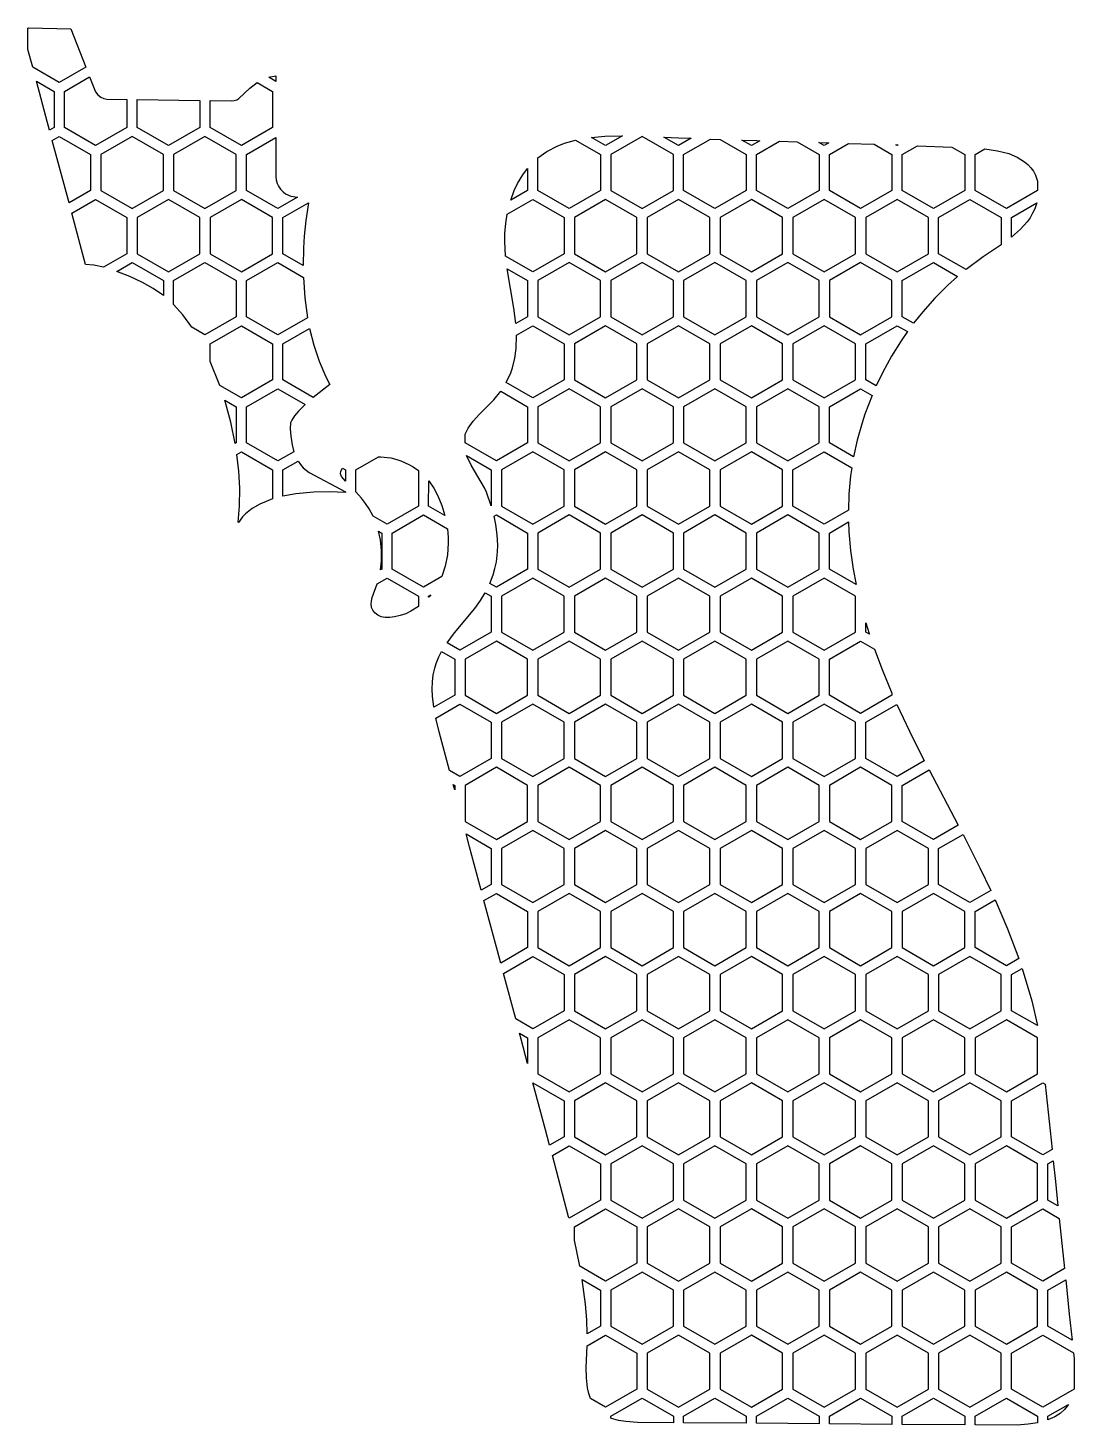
# Model space of a CAD drawing. Header units: millimetres. Extents: x 96.2 to 146.9, y -147.2 to -79.4.
import ezdxf

# ---------------------------------------------------------------- set-up
doc = ezdxf.new("R2010")
doc.units = ezdxf.units.MM

# ---------------------------------------------------------------- blocks, each defined once
blk = doc.blocks.new('HEX')
blk.add_lwpolyline([(1.516, 0.875), (0, 1.75), (-1.516, 0.875), (-1.516, -0.875), (0, -1.75), (1.516, -0.875)], close=True)

msp = doc.modelspace()

# ---------------------------------------------------------------- linework, layer by layer
for points in [[(96.435, -81.335), (96.205, -80.476), (96.205, -79.452), (96.236, -79.434), (98.289, -79.483), (99.006, -81.335), (97.72, -82.077), (96.435, -81.335)], [(99.189, -81.806), (99.482, -82.538), (99.593, -82.683), (99.736, -82.794), (99.878, -82.857), (100.033, -82.888), (101.001, -82.902), (101.001, -84.26), (99.486, -85.135), (97.97, -84.26), (97.97, -82.51), (99.189, -81.806)], [(107.877, -81.825), (108.22, -81.76), (108.22, -82.023), (107.877, -81.825)], [(97.252, -84.386), (97.076, -83.727), (96.618, -82.018), (97.47, -82.51), (97.47, -84.26), (97.252, -84.386)], [(106.429, -82.855), (106.958, -82.349), (107.322, -82.082), (108.064, -82.51), (108.064, -84.26), (106.548, -85.135), (105.032, -84.26), (105.032, -82.951), (106.061, -82.964), (106.197, -82.952), (106.325, -82.911), (106.429, -82.855)], [(101.501, -82.908), (104.532, -82.945), (104.532, -84.26), (103.017, -85.135), (101.501, -84.26), (101.501, -82.908)], [(98.198, -87.917), (97.386, -84.886), (97.72, -84.693), (99.236, -85.568), (99.236, -87.318), (98.198, -87.917)], [(108.22, -84.747), (108.221, -86.653), (108.238, -86.796), (108.289, -86.976), (108.349, -87.102), (108.452, -87.254), (108.581, -87.385), (108.692, -87.468), (108.946, -87.586), (109.272, -87.64), (108.314, -88.193), (106.798, -87.318), (106.798, -85.568), (108.22, -84.747)], [(120.922, -85.735), (121.355, -85.424), (121.858, -85.163), (122.214, -85.026), (122.75, -84.873), (123.953, -85.568), (123.953, -87.318), (122.438, -88.193), (120.922, -87.318), (120.922, -85.735)], [(123.518, -84.739), (124.157, -84.682), (125.025, -84.66), (124.203, -85.135), (123.518, -84.739)], [(127.03, -84.728), (127.734, -84.758), (128.345, -84.783), (127.734, -85.135), (127.03, -84.728)], [(129.283, -84.818), (129.746, -84.835), (131.016, -85.568), (131.016, -87.318), (129.5, -88.193), (127.984, -87.318), (127.984, -85.568), (129.283, -84.818)], [(130.809, -84.871), (131.529, -84.895), (131.673, -84.9), (131.266, -85.135), (130.809, -84.871)], [(132.622, -84.929), (133.486, -84.955), (134.547, -85.568), (134.547, -87.318), (133.031, -88.193), (131.516, -87.318), (131.516, -85.568), (132.622, -84.929)], [(134.541, -84.987), (135.027, -85.002), (134.797, -85.135), (134.541, -84.987)], [(135.977, -85.031), (137.214, -85.07), (138.078, -85.568), (138.078, -87.318), (136.562, -88.193), (135.047, -87.318), (135.047, -85.568), (135.977, -85.031)], [(138.375, -85.108), (138.328, -85.135), (138.275, -85.105), (138.375, -85.108)], [(139.317, -85.141), (140.981, -85.206), (141.609, -85.568), (141.609, -87.318), (140.093, -88.193), (138.578, -87.318), (138.578, -85.568), (139.317, -85.141)], [(142.585, -85.293), (143.196, -85.383), (143.745, -85.527), (144.151, -85.695), (144.51, -85.92), (144.669, -86.056), (144.811, -86.21), (144.935, -86.382), (145.04, -86.573), (145.14, -86.854), (145.14, -87.318), (143.624, -88.193), (142.109, -87.318), (142.109, -85.568), (142.585, -85.293)], [(119.602, -87.788), (119.777, -87.317), (119.937, -86.979), (120.191, -86.551), (120.422, -86.241), (120.422, -87.318), (119.602, -87.788)], [(99.862, -91.034), (99.406, -90.938), (98.996, -90.895), (98.332, -88.417), (99.486, -87.751), (101.001, -88.626), (101.001, -90.376), (99.862, -91.034)], [(109.81, -87.906), (109.676, -88.773), (109.599, -89.522), (109.561, -90.103), (109.542, -90.941), (108.564, -90.376), (108.564, -88.626), (109.81, -87.906)], [(119.356, -90.491), (119.314, -89.775), (119.321, -89.401), (119.363, -88.898), (119.43, -88.468), (120.672, -87.751), (122.188, -88.626), (122.188, -90.376), (120.672, -91.251), (119.356, -90.491)], [(143.374, -89.949), (142.505, -90.53), (141.675, -91.145), (140.343, -90.376), (140.343, -88.626), (141.859, -87.751), (143.374, -88.626), (143.374, -89.949)], [(145.103, -87.917), (145.003, -88.196), (144.898, -88.418), (144.775, -88.631), (144.635, -88.831), (144.315, -89.192), (143.874, -89.582), (143.874, -88.626), (145.103, -87.917)], [(102.767, -92.408), (102.275, -92.066), (101.755, -91.773), (101.136, -91.485), (100.512, -91.236), (101.251, -90.809), (102.767, -91.684), (102.767, -92.408)], [(104.151, -93.944), (103.719, -93.345), (103.267, -92.845), (103.267, -91.684), (104.782, -90.809), (106.298, -91.684), (106.298, -93.434), (104.782, -94.309), (104.151, -93.944)], [(109.552, -91.524), (109.617, -92.511), (109.75, -93.48), (108.314, -94.309), (106.798, -93.434), (106.798, -91.684), (108.314, -90.809), (109.552, -91.524)], [(119.851, -93.757), (119.756, -93.017), (119.434, -91.113), (120.422, -91.684), (120.422, -93.434), (119.851, -93.757)], [(141.264, -91.485), (140.788, -91.909), (140.164, -92.53), (139.576, -93.187), (139.126, -93.75), (138.578, -93.434), (138.578, -91.684), (140.093, -90.809), (141.264, -91.485)], [(105.505, -96.765), (105.032, -95.605), (105.032, -94.742), (106.548, -93.867), (108.064, -94.742), (108.064, -96.492), (106.548, -97.367), (105.505, -96.765)], [(109.85, -93.999), (110.056, -94.814), (110.316, -95.586), (110.642, -96.343), (110.832, -96.714), (110.034, -97.341), (108.564, -96.492), (108.564, -94.742), (109.85, -93.999)], [(119.385, -96.624), (119.607, -96.146), (119.687, -95.914), (119.804, -95.445), (119.868, -94.969), (119.885, -94.322), (120.672, -93.867), (122.188, -94.742), (122.188, -96.492), (120.672, -97.367), (119.385, -96.624)], [(138.826, -94.155), (138.519, -94.598), (138.053, -95.347), (137.63, -96.121), (137.313, -96.781), (136.812, -96.492), (136.812, -94.742), (138.328, -93.867), (138.826, -94.155)], [(106.255, -99.575), (106.046, -98.55), (105.749, -97.483), (106.298, -97.8), (106.298, -99.55), (106.255, -99.575)], [(109.639, -97.69), (109.314, -98.013), (109.126, -98.235), (108.99, -98.439), (108.932, -98.579), (108.915, -98.873), (108.94, -99.226), (109.005, -99.635), (109.092, -99.975), (108.314, -100.425), (106.798, -99.55), (106.798, -97.8), (108.314, -96.925), (109.639, -97.69)], [(117.397, -99.132), (117.539, -98.839), (117.789, -98.49), (118.091, -98.157), (118.783, -97.461), (119.12, -97.048), (120.422, -97.8), (120.422, -99.55), (118.907, -100.425), (117.391, -99.55), (117.397, -99.132)], [(137.113, -97.243), (136.77, -98.15), (136.633, -98.569), (136.397, -99.418), (136.222, -100.228), (135.047, -99.55), (135.047, -97.8), (136.562, -96.925), (137.113, -97.243)], [(107.858, -102.335), (107.45, -102.51), (107.078, -102.726), (106.753, -102.986), (106.611, -103.135), (106.416, -103.407), (106.389, -103.391), (106.458, -102.608), (106.468, -101.735), (106.425, -100.916), (106.336, -100.105), (106.548, -99.983), (108.064, -100.858), (108.064, -102.265), (107.858, -102.335)], [(112.938, -103.095), (112.748, -102.749), (112.565, -102.478), (112.365, -102.224), (112.095, -101.92), (112.095, -100.858), (113.187, -100.227), (113.31, -100.223), (113.792, -100.278), (114.076, -100.349), (114.284, -100.419), (114.66, -100.589), (114.873, -100.713), (115.126, -100.892), (115.126, -102.608), (113.61, -103.483), (112.938, -103.095)], [(118.657, -102.594), (118.422, -101.941), (118.324, -101.725), (117.682, -100.63), (117.453, -100.163), (118.657, -100.858), (118.657, -102.594)], [(136.077, -101.15), (135.996, -102.028), (135.972, -102.805), (134.797, -103.483), (133.281, -102.608), (133.281, -100.858), (134.797, -99.983), (136.132, -100.754), (136.077, -101.15)], [(109.297, -100.437), (109.413, -100.601), (109.546, -100.751), (109.827, -100.98), (111.595, -101.927), (111.595, -101.952), (110.815, -101.919), (110.059, -101.935), (109.189, -102.017), (108.564, -102.13), (108.564, -100.858), (109.297, -100.437)], [(111.595, -101.403), (111.397, -101.169), (111.354, -101.042), (111.364, -100.924), (111.455, -100.777), (111.595, -100.858), (111.595, -101.403)], [(115.627, -101.388), (115.873, -101.736), (116.077, -102.112), (116.268, -102.575), (116.411, -103.062), (115.626, -102.608), (115.627, -101.388)], [(116.531, -103.708), (116.568, -104.13), (116.574, -104.413), (116.536, -104.976), (116.43, -105.527), (116.26, -106.031), (115.376, -106.541), (113.86, -105.666), (113.86, -103.916), (115.376, -103.041), (116.531, -103.708)], [(118.591, -106.359), (118.749, -105.946), (118.839, -105.629), (118.907, -105.31), (118.965, -104.827), (118.977, -104.501), (118.954, -104.006), (118.885, -103.503), (118.799, -103.103), (118.907, -103.041), (120.422, -103.916), (120.422, -105.666), (118.907, -106.541), (118.591, -106.359)], [(135.977, -103.379), (135.997, -103.851), (136.076, -104.764), (136.203, -105.67), (136.343, -106.414), (135.047, -105.666), (135.047, -103.916), (135.977, -103.379)], [(113.291, -105.706), (113.337, -105.284), (113.341, -104.767), (113.288, -104.253), (113.197, -103.822), (113.36, -103.916), (113.36, -105.666), (113.291, -105.706)], [(115.126, -107.483), (114.766, -107.709), (114.513, -107.828), (114.249, -107.921), (113.975, -107.986), (113.736, -108.016), (113.516, -108.012), (113.321, -107.971), (113.156, -107.896), (113.014, -107.787), (112.916, -107.662), (112.857, -107.519), (112.837, -107.354), (112.849, -107.214), (112.89, -107.047), (113.137, -106.372), (113.61, -106.099), (115.126, -106.974), (115.126, -107.483)], [(115.727, -106.915), (115.645, -107.012), (115.626, -107.033), (115.626, -106.974), (115.727, -106.915)], [(116.515, -109.238), (116.882, -108.754), (117.864, -107.573), (118.138, -107.191), (118.37, -106.809), (118.657, -106.974), (118.657, -108.724), (117.141, -109.599), (116.515, -109.238)], [(136.812, -108.268), (136.974, -108.788), (136.985, -108.824), (136.812, -108.724), (136.812, -108.268)], [(115.881, -112.365), (115.817, -111.823), (115.802, -111.478), (115.813, -111.136), (115.852, -110.797), (115.923, -110.461), (115.989, -110.241), (116.119, -109.917), (116.249, -109.662), (116.891, -110.032), (116.891, -111.782), (115.881, -112.365)], [(137.231, -109.543), (137.602, -110.534), (138.078, -111.677), (138.078, -111.782), (136.562, -112.657), (135.047, -111.782), (135.047, -110.032), (136.562, -109.157), (137.231, -109.543)], [(116.639, -115.425), (116.137, -113.546), (115.979, -112.886), (117.141, -112.215), (118.657, -113.09), (118.657, -114.84), (117.141, -115.715), (116.639, -115.425)], [(138.318, -112.221), (138.93, -113.523), (139.648, -114.953), (138.328, -115.715), (136.812, -114.84), (136.812, -113.09), (138.318, -112.221)], [(139.878, -115.398), (141.295, -118.079), (140.093, -118.773), (138.578, -117.898), (138.578, -116.148), (139.878, -115.398)], [(116.891, -116.369), (116.853, -116.225), (116.821, -116.108), (116.891, -116.148), (116.891, -116.369)], [(118.173, -121.235), (117.61, -119.134), (117.441, -118.504), (118.657, -119.206), (118.657, -120.956), (118.173, -121.235)], [(141.526, -118.523), (142.345, -120.144), (142.871, -121.247), (141.859, -121.831), (140.343, -120.956), (140.343, -119.206), (141.526, -118.523)], [(119.12, -124.766), (118.307, -121.735), (118.907, -121.389), (120.422, -122.264), (120.422, -124.014), (119.12, -124.766)], [(143.08, -121.704), (143.681, -123.104), (144.225, -124.543), (143.624, -124.889), (142.109, -124.014), (142.109, -122.264), (143.08, -121.704)], [(119.845, -127.47), (119.254, -125.266), (120.672, -124.447), (122.188, -125.322), (122.188, -127.072), (120.672, -127.947), (119.845, -127.47)], [(144.389, -125.025), (144.851, -126.586), (145.127, -127.795), (143.874, -127.072), (143.874, -125.322), (144.389, -125.025)], [(120.422, -129.622), (120.11, -128.456), (120.028, -128.153), (120.422, -128.38), (120.422, -129.622)], [(121.487, -133.593), (121.286, -132.844), (120.675, -130.565), (122.188, -131.438), (122.188, -133.188), (121.487, -133.593)], [(145.499, -130.635), (145.837, -133.805), (145.39, -134.063), (143.874, -133.188), (143.874, -131.438), (145.39, -130.563), (145.499, -130.635)], [(122.41, -137.061), (121.621, -134.093), (122.438, -133.621), (123.953, -134.496), (123.953, -136.246), (122.438, -137.121), (122.41, -137.061)], [(145.894, -134.349), (145.999, -135.354), (146.122, -136.525), (145.64, -136.246), (145.64, -134.496), (145.894, -134.349)], [(122.955, -139.458), (122.688, -138.197), (122.688, -137.554), (124.203, -136.679), (125.719, -137.554), (125.719, -139.304), (124.203, -140.179), (122.955, -139.458)], [(146.187, -137.139), (146.442, -139.572), (145.39, -140.179), (143.874, -139.304), (143.874, -137.554), (145.39, -136.679), (146.187, -137.139)], [(123.313, -142.732), (123.289, -142.052), (123.228, -141.297), (123.068, -140.101), (123.953, -140.612), (123.953, -142.362), (123.313, -142.732)], [(146.499, -140.116), (146.676, -141.784), (146.809, -143.037), (145.64, -142.362), (145.64, -140.612), (146.499, -140.116)], [(123.475, -145.875), (123.386, -145.62), (123.323, -145.344), (123.271, -144.86), (123.264, -144.361), (123.308, -143.312), (124.203, -142.795), (125.719, -143.67), (125.719, -145.42), (124.203, -146.295), (123.475, -145.875)], [(146.905, -143.93), (146.905, -145.42), (145.39, -146.295), (143.874, -145.42), (143.874, -143.67), (145.39, -142.795), (146.876, -143.653), (146.905, -143.93)], [(127.484, -147.041), (125.752, -147.027), (125.178, -146.99), (124.827, -146.932), (124.491, -146.835), (124.453, -146.821), (124.453, -146.728), (125.969, -145.853), (127.484, -146.728), (127.484, -147.041)], [(131.016, -147.068), (127.984, -147.045), (127.984, -146.728), (129.5, -145.853), (131.016, -146.728), (131.016, -147.068)], [(134.547, -147.094), (131.516, -147.071), (131.516, -146.728), (133.031, -145.853), (134.547, -146.728), (134.547, -147.094)], [(138.078, -147.12), (135.047, -147.097), (135.047, -146.728), (136.562, -145.853), (138.078, -146.728), (138.078, -147.12)], [(141.609, -147.146), (138.578, -147.123), (138.578, -146.728), (140.093, -145.853), (141.609, -146.728), (141.609, -147.146)], [(145.14, -147.048), (144.686, -147.118), (144.148, -147.155), (142.109, -147.15), (142.109, -146.728), (143.624, -145.853), (145.14, -146.728), (145.14, -147.048)], [(146.634, -146.155), (146.446, -146.394), (146.225, -146.592), (145.977, -146.754), (145.64, -146.907), (145.64, -146.728), (146.634, -146.155)]]:
    msp.add_lwpolyline(points, close=True)

# ---------------------------------------------------------------- block references
for p in [(101.251, -86.443), (104.782, -86.443), (125.969, -86.443), (103.017, -89.501), (106.548, -89.501), (124.203, -89.501), (127.734, -89.501), (131.266, -89.501), (134.797, -89.501), (138.328, -89.501), (122.438, -92.559), (125.969, -92.559), (129.5, -92.559), (133.031, -92.559), (136.562, -92.559), (124.203, -95.617), (127.734, -95.617), (131.266, -95.617), (134.797, -95.617), (122.438, -98.675), (125.969, -98.675), (129.5, -98.675), (133.031, -98.675), (120.672, -101.733), (124.203, -101.733), (127.734, -101.733), (131.266, -101.733), (122.438, -104.791), (125.969, -104.791), (129.5, -104.791), (133.031, -104.791), (120.672, -107.849), (124.203, -107.849), (127.734, -107.849), (131.266, -107.849), (134.797, -107.849), (118.907, -110.907), (122.438, -110.907), (125.969, -110.907), (129.5, -110.907), (133.031, -110.907), (120.672, -113.965), (124.203, -113.965), (127.734, -113.965), (131.266, -113.965), (134.797, -113.965), (118.907, -117.023), (122.438, -117.023), (125.969, -117.023), (129.5, -117.023), (133.031, -117.023), (136.562, -117.023), (120.672, -120.081), (124.203, -120.081), (127.734, -120.081), (131.266, -120.081), (134.797, -120.081), (138.328, -120.081), (122.438, -123.139), (125.969, -123.139), (129.5, -123.139), (133.031, -123.139), (136.562, -123.139), (140.093, -123.139), (124.203, -126.197), (127.734, -126.197), (131.266, -126.197), (134.797, -126.197), (138.328, -126.197), (141.859, -126.197), (122.438, -129.255), (125.969, -129.255), (129.5, -129.255), (133.031, -129.255), (136.562, -129.255), (140.093, -129.255), (143.624, -129.255), (124.203, -132.313), (127.734, -132.313), (131.266, -132.313), (134.797, -132.313), (138.328, -132.313), (141.859, -132.313), (125.969, -135.371), (129.5, -135.371), (133.031, -135.371), (136.562, -135.371), (140.093, -135.371), (143.624, -135.371), (127.734, -138.429), (131.266, -138.429), (134.797, -138.429), (138.328, -138.429), (141.859, -138.429), (125.969, -141.487), (129.5, -141.487), (133.031, -141.487), (136.562, -141.487), (140.093, -141.487), (143.624, -141.487), (127.734, -144.545), (131.266, -144.545), (134.797, -144.545), (138.328, -144.545), (141.859, -144.545)]:
    msp.add_blockref('HEX', p)

doc.saveas('drawing.dxf')
